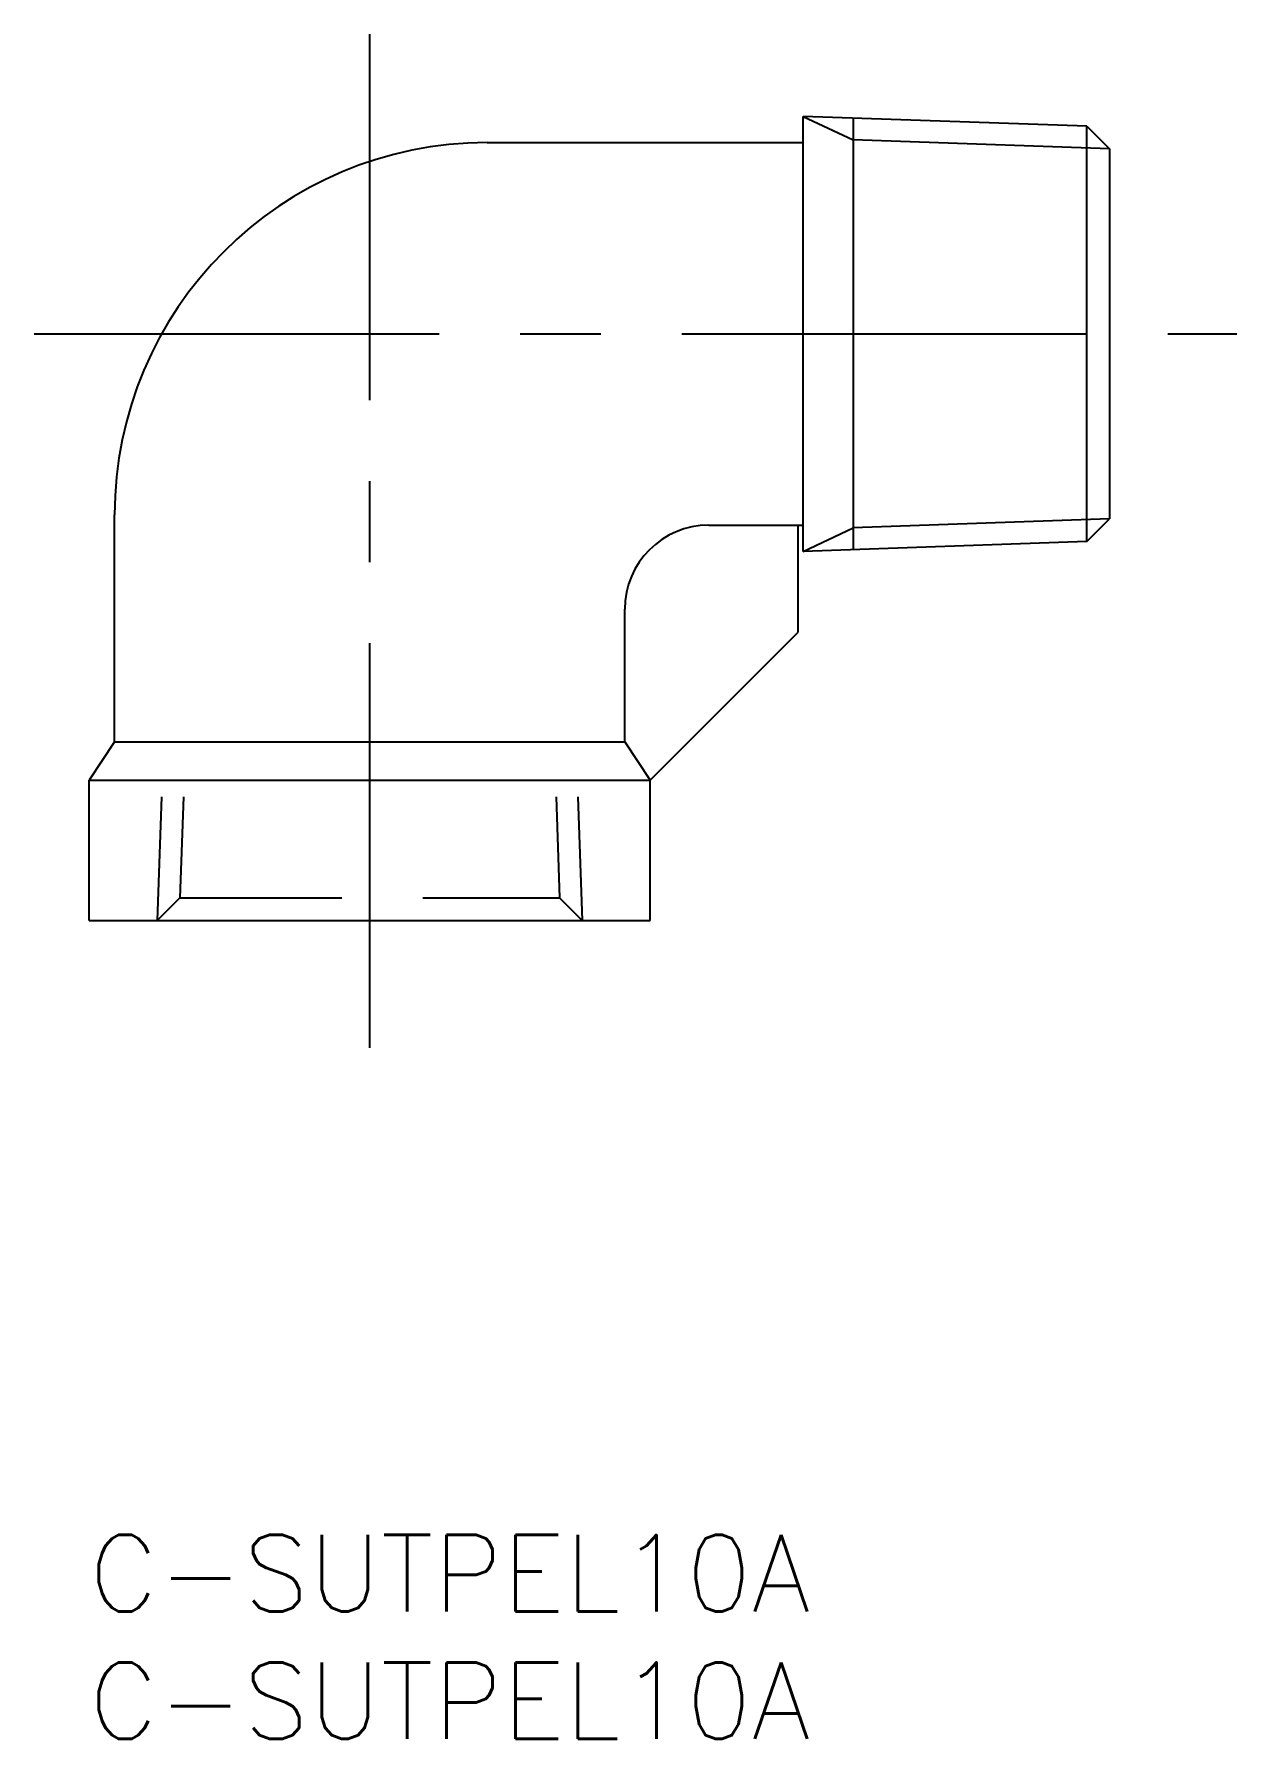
# Model space of a CAD drawing. Extents: x -2.2 to 45, y -8 to 58.9.
import ezdxf

# ---------------------------------------------------------------- set-up
doc = ezdxf.new("R2010")
doc.units = 0
doc.header["$LTSCALE"] = 0.5
doc.linetypes.add('CENTER', pattern=[50.8, 31.75, -6.35, 6.35, -6.35])
doc.linetypes.add('DASHED', pattern=[19.05, 12.7, -6.35])
doc.layers.get('0').update_dxf_attribs({"linetype": 'CONTINUOUS'})
doc.layers.add('CENTER', color=1, linetype='CENTER')
doc.styles.get("Standard").update_dxf_attribs({"font": 'txt.shx', "height": 3, "bigfont": 'bigfont.shx'})

# ---------------------------------------------------------------- blocks, each defined once
blk = doc.blocks.new('*U12')
at = {"color": 7, "linetype": 'CONTINUOUS'}
blk.add_text('C-SUTPEL10A', height=3, dxfattribs=at).set_placement((0, -3))
blk = doc.blocks.new('*U13')
at = {"color": 7, "linetype": 'CONTINUOUS'}
blk.add_text('C-SUTPEL10A', height=3, dxfattribs=at).set_placement((0, -8))

msp = doc.modelspace()

# ---------------------------------------------------------------- linework, layer by layer
at = {"color": 3, "linetype": 'CONTINUOUS'}
for p, q in [((28, 55.628), (29.95, 54.704)), ((40, 54.353), (29.95, 54.704)), ((28, 38.572), (29.95, 39.496)), ((40, 39.847), (29.95, 39.496))]:
    msp.add_line(p, q, dxfattribs=at)
at = {"color": 7, "linetype": 'CONTINUOUS'}
for p, q in [((28, 38.572), (28, 55.628)), ((39.113, 55.24), (28, 55.628)), ((29.95, 55.56), (29.95, 38.64)), ((39.113, 38.96), (39.113, 55.24)), ((39.113, 55.24), (40, 54.353)), ((15.6, 54.6), (28, 54.6)), ((40, 54.353), (40, 39.847)), ((1, 31.1), (1, 40)), ((24.3, 39.6), (28, 39.6)), ((27.8, 35.4), (27.8, 39.6)), ((39.113, 38.96), (40, 39.847)), ((39.113, 38.96), (28, 38.572)), ((21, 31.1), (21, 36.3)), ((22, 29.6), (27.8, 35.4)), ((1, 31.1), (0, 29.6)), ((1, 31.1), (21, 31.1)), ((21, 31.1), (22, 29.6)), ((0, 24.1), (0, 29.6)), ((0, 29.6), (22, 29.6)), ((22, 24.1), (22, 29.6)), ((0, 24.1), (22, 24.1))]:
    msp.add_line(p, q, dxfattribs=at)
at = {"color": 3, "linetype": 'DASHED'}
for p, q in [((2.838, 28.95), (2.669, 24.1)), ((3.694, 28.95), (3.556, 24.987)), ((18.306, 28.95), (18.444, 24.987)), ((19.162, 28.95), (19.331, 24.1)), ((3.556, 24.987), (2.669, 24.1)), ((3.556, 24.987), (18.444, 24.987)), ((18.444, 24.987), (19.331, 24.1))]:
    msp.add_line(p, q, dxfattribs=at)
at = {"color": 7, "linetype": 'CONTINUOUS'}
for centre, radius in [((15.6, 40), 14.6), ((24.3, 36.3), 3.3)]:
    msp.add_arc(centre, radius, 90, 180, dxfattribs=at)
at = {"layer": 'CENTER', "color": 1, "linetype": 'CENTER'}
for p, q in [((11, 19.1), (11, 58.857)), ((-2.157, 47.1), (45, 47.1))]:
    msp.add_line(p, q, dxfattribs=at)

# ---------------------------------------------------------------- block references
at = {"color": 7, "linetype": 'CONTINUOUS'}
for name in ['*U12', '*U13']:
    msp.add_blockref(name, (0, 0), dxfattribs=at)

doc.saveas('drawing.dxf')
